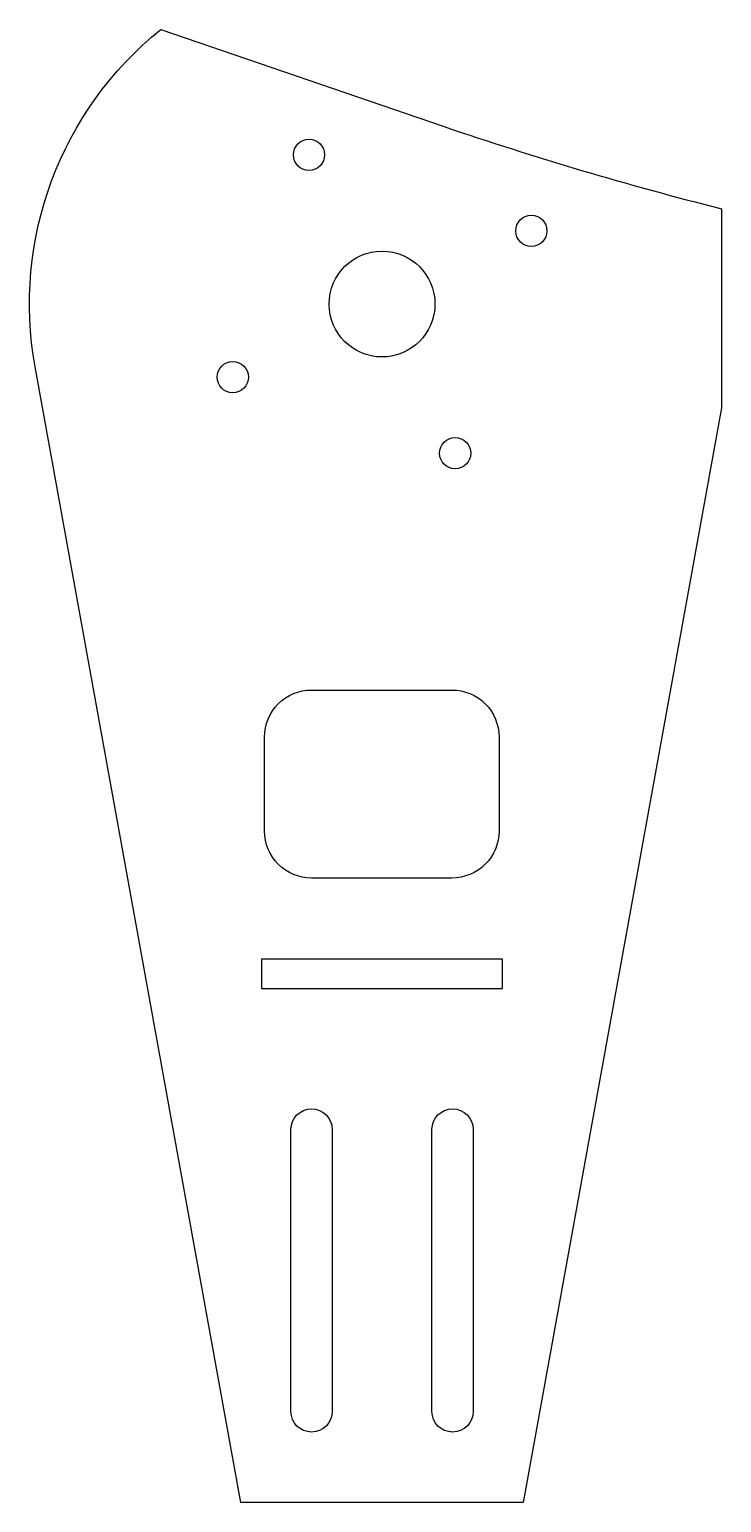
# Model space of a CAD drawing. Header units: inches. Extents: x -16.4 to -9, y -13.6 to 2.
import ezdxf

# ---------------------------------------------------------------- set-up
doc = ezdxf.new("R2010")
doc.units = ezdxf.units.IN
doc.layers.get('0').update_dxf_attribs({"linetype": 'CONTINUOUS'})

msp = doc.modelspace()

# ---------------------------------------------------------------- linework, layer by layer
for points in [[(-14.996, 2.027), (-11.995, 0.998, 0.020886), (-9.033, 0.12), (-9.033, -2), (-11.144, -13.644), (-14.144, -13.644), (-16.334, -1.562, -0.274611)], [(-13.394, -7, -0.414214), (-13.894, -6.5), (-13.894, -5.5, -0.414214), (-13.394, -5), (-11.9, -5, -0.414214), (-11.4, -5.5), (-11.4, -6.5, -0.414214), (-11.9, -7)], [(-13.175, -12.675, -1), (-13.613, -12.675), (-13.613, -9.675, -1), (-13.175, -9.675)], [(-11.675, -12.675, -1), (-12.113, -12.675), (-12.113, -9.675, -1), (-11.675, -9.675)]]:
    msp.add_lwpolyline(points, format="xyb", close=True)
msp.add_lwpolyline([(-11.363, -7.863), (-13.925, -7.863), (-13.925, -8.175), (-11.363, -8.175)], close=True)
for centre, radius in [((-13.421, 0.694), 0.166), ((-11.056, -0.116), 0.166), ((-12.644, -0.894), 0.563), ((-14.232, -1.671), 0.166), ((-11.867, -2.481), 0.166)]:
    msp.add_circle(centre, radius)

doc.saveas('drawing.dxf')
